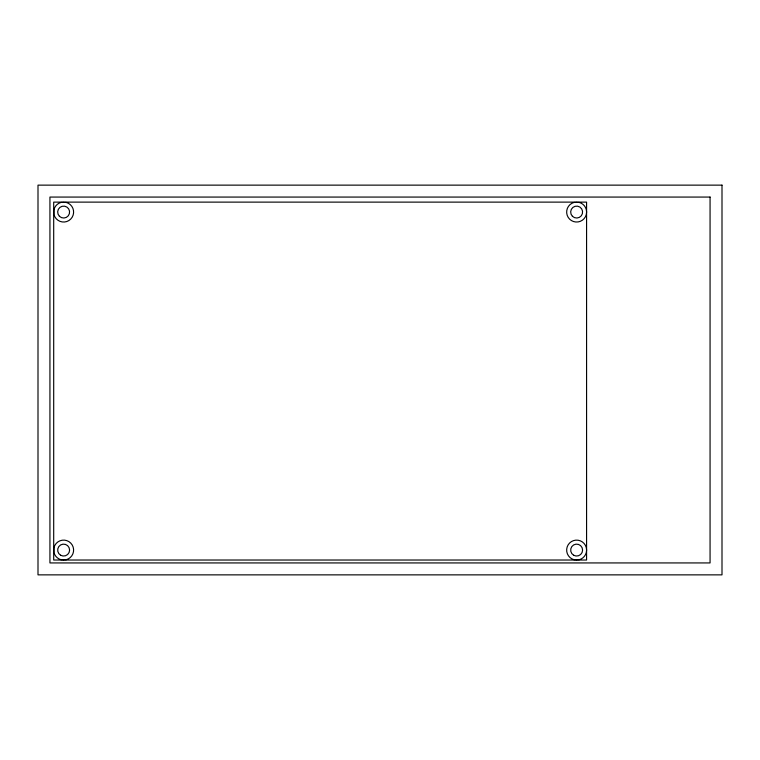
<?xml version="1.0" encoding="UTF-8"?>
<svg xmlns="http://www.w3.org/2000/svg" width="760" height="760" viewBox="0 0 760 760"><rect width="100%" height="100%" fill="white"/><g stroke="black" fill="none" stroke-linecap="round" stroke-linejoin="round"><path stroke-width="1.14" d="M63.374 202.122L53.694 202.122L53.694 211.802M63.887 202.122L576.375 202.122M576.887 202.122L586.577 202.122L586.577 211.802M63.374 560.025L53.694 560.025L53.694 550.344M63.887 560.025L576.375 560.025M576.887 560.025L586.577 560.025L586.577 550.344M586.577 212.325L586.577 549.822M53.694 212.325L53.694 549.822M53.998 209.484L53.998 214.643A9.975 9.975 0 0 0 70.689 219.118A9.975 9.975 0 0 0 66.215 202.426L61.047 202.426A9.975 9.975 0 0 0 53.998 209.484M53.998 547.504L53.998 552.663A9.975 9.975 0 0 0 61.047 559.721L66.215 559.721A9.975 9.975 0 0 0 70.689 543.029A9.975 9.975 0 0 0 53.998 547.504M586.606 212.059L586.264 214.643A9.975 9.975 0 0 1 569.582 219.118A9.975 9.975 0 0 1 574.047 202.426L579.215 202.426A9.975 9.975 0 0 1 586.264 209.484L586.606 212.059M586.606 550.088L586.264 552.663A9.975 9.975 0 0 1 579.215 559.721L574.047 559.721A9.975 9.975 0 0 1 569.582 543.029A9.975 9.975 0 0 1 586.264 547.504L586.606 550.088M722 185.136L38 185.136L38 574.864L722 574.864L722 185.136M710.068 197.068L49.932 197.068L49.932 562.932L710.068 562.932L710.068 197.068M572.413 216.277A5.966 5.966 0 0 0 582.397 213.607A5.966 5.966 0 0 0 575.092 206.302A5.966 5.966 0 0 0 572.413 216.277M573.648 555.246A5.966 5.966 0 0 0 582.597 550.088A5.966 5.966 0 0 0 573.648 544.92A5.966 5.966 0 0 0 573.648 555.246M59.413 216.277A5.966 5.966 0 0 0 69.397 213.607A5.966 5.966 0 0 0 62.092 206.302A5.966 5.966 0 0 0 59.413 216.277M60.648 555.246A5.966 5.966 0 0 0 69.597 550.088A5.966 5.966 0 0 0 60.648 544.92A5.966 5.966 0 0 0 60.648 555.246"/></g></svg>
